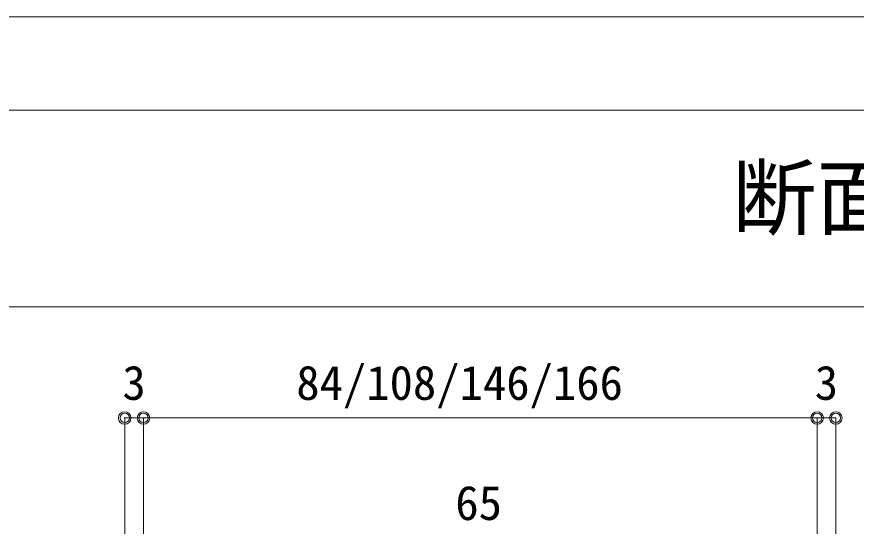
# Model space of a CAD drawing. Units: millimetres on the paper, enlarged 5 times, with parts at other scales. Extents: x -992 to 1008, y -685 to 700.
# Drawn here: x -614.5 to -390.2, y 563.8 to 700 of the extents above; entities that cross this region are included whole.
import ezdxf
from ezdxf.enums import TextEntityAlignment as Align

# ---------------------------------------------------------------- set-up
doc = ezdxf.new("R2010")
doc.units = ezdxf.units.MM
doc.header["$LTSCALE"] = 5
doc.header["$PDMODE"] = 32
doc.header["$PDSIZE"] = 2.5
for name, color, linetype, lineweight in [('1-0_H-SYM', 7, 'Continuous', 20), ('1-1_0', 7, 'Continuous', 20), ('2-0_18', 7, 'Continuous', 18)]:
    doc.layers.add(name, color=color, linetype=linetype, lineweight=lineweight)
doc.styles.add('ＭＳ ゴシック', font='')
doc.styles.get('ＭＳ ゴシック').set_extended_font_data('MS Gothic')

msp = doc.modelspace()

# ---------------------------------------------------------------- linework, layer by layer
at = {"layer": '1-0_H-SYM'}
for p, q in [((-967.5, 675), (197.5, 675)), ((-967.5, 622.5), (197.5, 622.5)), ((-967.5, 622.5), (197.5, 622.5))]:
    msp.add_line(p, q, dxfattribs=at)
at = {"layer": '1-1_0'}
msp.add_line((-967.5, 675), (197.5, 675), dxfattribs=at)
msp.add_lwpolyline([(-992.5, -685), (1007.5, -685), (1007.5, 700), (-992.5, 700)], close=True, dxfattribs=at)
at = {"layer": '2-0_18', "color": 4}
for p, q in [((-585.663, 592.758), (-580.663, 592.758)), ((-585.663, 592.758), (-585.663, 533.515)), ((-580.663, 592.758), (-580.663, 533.515)), ((-580.663, 592.758), (-400.663, 592.758)), ((-400.663, 592.758), (-400.663, 533.515)), ((-400.663, 592.758), (-395.663, 592.758)), ((-395.663, 592.758), (-395.663, 533.515))]:
    msp.add_line(p, q, dxfattribs=at)
for centre in [(-585.663, 592.758), (-580.663, 592.758), (-400.663, 592.758), (-395.663, 592.758)]:
    msp.add_circle(centre, 1.667, dxfattribs=at)
at = {"layer": '2-0_18', "color": 5}
for p in [(-585.663, 592.758), (-580.663, 592.758), (-400.663, 592.758), (-395.663, 592.758)]:
    msp.add_point(p, dxfattribs=at)
at = {"layer": '2-0_18', "color": 4}
for p in [(-585.663, 592.758), (-580.663, 592.758), (-400.663, 592.758), (-395.663, 592.758)]:
    msp.add_point(p, dxfattribs=at)

# ---------------------------------------------------------------- texts
at = {"layer": '1-1_0', "style": 'ＭＳ ゴシック'}
msp.add_text('断面図', height=16.5, dxfattribs=at).set_placement((-423.371, 638.489), align=Align.BOTTOM_LEFT)
at = {"layer": '2-0_18', "style": 'ＭＳ ゴシック'}
for s, p in [('3', (-586.288, 594.842)), ('84/108/146/166', (-539.829, 594.842)), ('3', (-401.288, 594.842)), ('65', (-497.329, 562.724))]:
    msp.add_text(s, height=9.164, dxfattribs=at).set_placement(p, align=Align.BOTTOM_LEFT)

doc.saveas('drawing.dxf')
